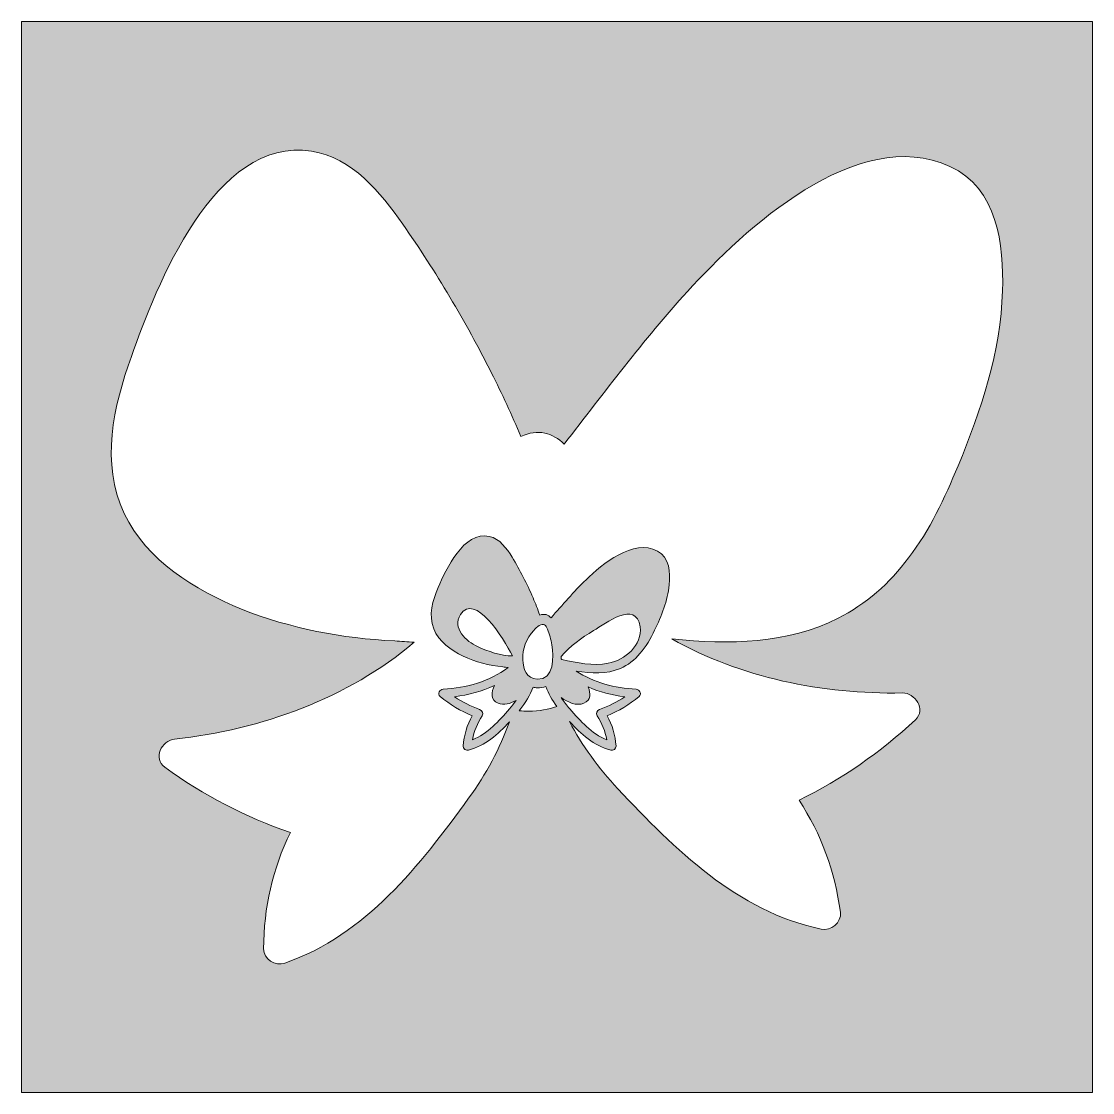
# Model space of a CAD drawing. Header units: inches. Extents: x 843 to 4582, y -2318 to 1360.
# Drawn here: x 2402 to 3382, y -1090 to -110 of the extents above; entities that cross this region are included whole.
import ezdxf

# ---------------------------------------------------------------- set-up
doc = ezdxf.new("R2010")
doc.units = ezdxf.units.IN
doc.header["$MEASUREMENT"] = 0
doc.layers.add('Layer 1', color=7, linetype='Continuous')

msp = doc.modelspace()

# ---------------------------------------------------------------- hatches: boundary and pattern name
at = {"layer": 'Layer 1', "true_color": 0xcffff7}
h = msp.add_hatch(color=7, dxfattribs=at)
h.dxf.hatch_style = 2
h.paths.add_polyline_path([(2402.2, -110.2), (2402.2, -1089.8), (3381.8, -1089.8), (3381.8, -110.2)])
edge = h.paths.add_edge_path()
edge.add_spline(control_points=[(2821.27, -739.53), (2813.09, -736.54), (2805.45, -732.63), (2798.34, -727.79), (2811.08, -726.22), (2823.48, -722.87), (2834.86, -717.51), (2831.95, -723.49), (2830.88, -730.81), (2838.11, -733.75), (2843.51, -735.94), (2849.31, -734.17), (2854.51, -731.26), (2852.69, -733.83), (2850.71, -736.35), (2848.56, -738.84), (2838.86, -750.1), (2828.56, -761.49), (2814.73, -767.18), (2816.11, -759.31), (2819.07, -752.06), (2823.6, -745.25), (2825.09, -743), (2823.49, -740.34), (2821.27, -739.53)], knot_values=[0, 0, 0, 0, 1, 1, 1, 2, 2, 2, 3, 3, 3, 4, 4, 4, 5, 5, 5, 6, 6, 6, 7, 7, 7, 8, 8, 8, 8], degree=3, periodic=1)
edge = h.paths.add_edge_path()
edge.add_spline(control_points=[(2870.16, -719.05), (2871.33, -719.3), (2872.55, -719.5), (2873.86, -719.59), (2876.9, -719.75), (2879.55, -719.34), (2881.87, -718.48), (2884.15, -724.83), (2887.51, -730.89), (2891.8, -736.61), (2884.27, -739.35), (2875.75, -740.93), (2866.1, -741.02), (2863.06, -741), (2860.15, -740.82), (2857.32, -740.54), (2857.56, -740.25), (2857.79, -739.97), (2858.03, -739.68), (2863.36, -733.24), (2867.46, -726.34), (2870.16, -719.05)], knot_values=[0, 0, 0, 0, 1, 1, 1, 2, 2, 2, 3, 3, 3, 4, 4, 4, 5, 5, 5, 6, 6, 6, 7, 7, 7, 7], degree=3, periodic=1)
edge = h.paths.add_edge_path()
edge.add_spline(control_points=[(2870.82, -667.21), (2872.09, -665.82), (2873.97, -663.42), (2875.61, -662.6), (2879.93, -660.45), (2881.99, -662.31), (2883.41, -665.97), (2885.19, -670.57), (2886.45, -675.48), (2887.23, -680.34), (2888.94, -690.99), (2889.81, -712.67), (2873.86, -711.81), (2863.84, -711.12), (2861.17, -702.78), (2860.66, -693.98), (2860.07, -683.82), (2864.03, -674.65), (2870.82, -667.21)], knot_values=[0, 0, 0, 0, 1, 1, 1, 2, 2, 2, 3, 3, 3, 4, 4, 4, 5, 5, 5, 6, 6, 6, 6], degree=3, periodic=1)
edge = h.paths.add_edge_path()
edge.add_spline(control_points=[(2920.5, -718.88), (2931.02, -723.44), (2942.31, -726.37), (2953.9, -727.79), (2946.78, -732.63), (2939.15, -736.54), (2930.96, -739.53), (2928.75, -740.34), (2927.14, -743), (2928.64, -745.25), (2933.17, -752.07), (2936.13, -759.32), (2937.5, -767.18), (2923.68, -761.49), (2913.38, -750.1), (2903.67, -738.84), (2900.8, -735.5), (2898.2, -732.1), (2895.91, -728.61), (2902.11, -732.94), (2909.73, -736.56), (2916.62, -733.75), (2923.26, -731.04), (2922.88, -724.55), (2920.5, -718.88)], knot_values=[0, 0, 0, 0, 1, 1, 1, 2, 2, 2, 3, 3, 3, 4, 4, 4, 5, 5, 5, 6, 6, 6, 7, 7, 7, 8, 8, 8, 8], degree=3, periodic=1)
edge = h.paths.add_edge_path()
edge.add_spline(control_points=[(2895.72, -693.26), (2895.76, -692.52), (2895.8, -691.78), (2895.81, -691.04), (2904.03, -681.3), (2914.37, -674.08), (2925.42, -667.37), (2936.59, -660.58), (2964.16, -639.03), (2968.02, -663.73), (2970.66, -680.6), (2953.81, -694.4), (2938.76, -697.21), (2924.86, -699.81), (2910.22, -696.84), (2896.32, -693.85), (2896.12, -693.65), (2895.92, -693.46), (2895.72, -693.26)], knot_values=[0, 0, 0, 0, 1, 1, 1, 2, 2, 2, 3, 3, 3, 4, 4, 4, 5, 5, 5, 6, 6, 6, 6], degree=3, periodic=1)
edge = h.paths.add_edge_path()
edge.add_spline(control_points=[(3299.46, -356.67), (3297.62, -412.41), (3280.16, -465.72), (3258.76, -516.75), (3246.56, -545.84), (3233.14, -575.91), (3213.43, -600.68), (3196.78, -623.98), (3173.81, -643.41), (3149.15, -655.97), (3103.04, -679.48), (3049.54, -680.28), (2996.96, -674.97), (3060.12, -710.42), (3134.44, -725.64), (3207.84, -724.36), (3219.49, -724.15), (3229.76, -739.46), (3219.81, -748.77), (3187.64, -778.87), (3152.49, -803.22), (3113.33, -822.42), (3133.73, -853.46), (3146.05, -887.46), (3151.17, -924.93), (3152.48, -934.52), (3142.29, -942.11), (3133.48, -940.26), (3056.63, -924.17), (2999.7, -867.27), (2947.72, -812), (2929.71, -792.86), (2914.85, -772.31), (2903.49, -750.51), (2913.94, -762.06), (2925.77, -772.41), (2941.09, -776.64), (2943.38, -777.27), (2946.2, -775.44), (2946.01, -772.89), (2945.29, -762.92), (2942.61, -753.74), (2937.74, -745.2), (2948.4, -740.79), (2958.08, -734.95), (2967.07, -727.55), (2969.85, -725.26), (2967.4, -721.05), (2964.32, -720.91), (2944.93, -720.02), (2925.57, -714.76), (2909.5, -704.34), (2923.28, -706.63), (2937.41, -707.31), (2949.98, -701.88), (2956.69, -698.97), (2963.08, -694.23), (2967.87, -688.36), (2973.48, -682.15), (2977.53, -674.44), (2981.23, -666.97), (2987.73, -653.86), (2993.23, -640.08), (2994.65, -625.41), (2995.72, -614.29), (2994.96, -600.45), (2983.87, -594.54), (2961.99, -582.9), (2933.1, -606.7), (2918.59, -620.73), (2907.26, -631.69), (2896.97, -643.85), (2886.53, -655.65), (2883.87, -652.79), (2880.49, -651.51), (2876.18, -653.14), (2874.32, -647.83), (2872.29, -642.58), (2870.08, -637.41), (2864.59, -624.57), (2858.18, -612.05), (2850.92, -600.12), (2846.06, -592.13), (2839.74, -583.27), (2830.02, -581.12), (2806.77, -575.96), (2790.45, -611.49), (2783.4, -627.88), (2778.31, -639.7), (2774.29, -653.1), (2779.27, -665.65), (2783.99, -677.54), (2795.14, -685.11), (2806.14, -690.61), (2817.77, -696), (2829.88, -699.17), (2842.61, -700.58), (2844.14, -700.75), (2845.7, -700.96), (2847.29, -701.19), (2830.4, -713.71), (2809.17, -719.93), (2787.92, -720.91), (2784.86, -721.05), (2782.39, -725.26), (2785.16, -727.55), (2794.16, -734.95), (2803.84, -740.79), (2814.5, -745.2), (2809.63, -753.74), (2806.95, -762.92), (2806.22, -772.89), (2806.04, -775.44), (2808.86, -777.27), (2811.15, -776.64), (2826.3, -772.45), (2838.05, -762.27), (2848.42, -750.87), (2839.86, -775.07), (2827.32, -798.41), (2811.16, -820.65), (2766.58, -882.03), (2717.27, -945.69), (2643.08, -971.35), (2634.57, -974.29), (2623.5, -968.05), (2623.59, -958.37), (2623.94, -920.58), (2631.87, -885.27), (2648.19, -851.9), (2606.91, -837.8), (2568.98, -818.08), (2533.26, -792.28), (2522.23, -784.32), (2530.54, -767.82), (2542.05, -766.56), (2622.05, -757.8), (2700.66, -729.23), (2761.41, -677.95), (2755.38, -677.47), (2749.44, -677.04), (2743.63, -676.76), (2695.24, -674.47), (2648.78, -665.41), (2603.59, -647.85), (2560.75, -629.72), (2516.88, -603.81), (2496.23, -560.1), (2474.4, -513.9), (2486.36, -462.37), (2502.75, -416.53), (2525.44, -353.01), (2578.55, -214.99), (2667.52, -228.9), (2704.72, -234.71), (2730.7, -266.65), (2750.95, -295.63), (2781.2, -338.92), (2808.4, -384.61), (2832.16, -431.76), (2841.75, -450.77), (2850.67, -470.1), (2858.95, -489.7), (2874.83, -482.52), (2887.92, -486.5), (2898.61, -496.68), (2935.2, -449.63), (2971.13, -401.3), (3011.28, -357.22), (3062.68, -300.8), (3166.03, -204.05), (3251.38, -242.77), (3294.65, -262.4), (3300.86, -314.48), (3299.46, -356.67)], knot_values=[0, 0, 0, 0, 1, 1, 1, 2, 2, 2, 3, 3, 3, 4, 4, 4, 5, 5, 5, 6, 6, 6, 7, 7, 7, 8, 8, 8, 9, 9, 9, 10, 10, 10, 11, 11, 11, 12, 12, 12, 13, 13, 13, 14, 14, 14, 15, 15, 15, 16, 16, 16, 17, 17, 17, 18, 18, 18, 19, 19, 19, 20, 20, 20, 21, 21, 21, 22, 22, 22, 23, 23, 23, 24, 24, 24, 25, 25, 25, 26, 26, 26, 27, 27, 27, 28, 28, 28, 29, 29, 29, 30, 30, 30, 31, 31, 31, 32, 32, 32, 33, 33, 33, 34, 34, 34, 35, 35, 35, 36, 36, 36, 37, 37, 37, 38, 38, 38, 39, 39, 39, 40, 40, 40, 41, 41, 41, 42, 42, 42, 43, 43, 43, 44, 44, 44, 45, 45, 45, 46, 46, 46, 47, 47, 47, 48, 48, 48, 49, 49, 49, 50, 50, 50, 51, 51, 51, 52, 52, 52, 53, 53, 53, 54, 54, 54, 55, 55, 55, 56, 56, 56, 57, 57, 57, 58, 58, 58, 58], degree=3, periodic=1)
edge = h.paths.add_edge_path()
edge.add_spline(control_points=[(2851.39, -690.48), (2840.77, -690.68), (2828.6, -686.2), (2819.39, -681.97), (2809.07, -677.22), (2795.77, -665.05), (2803.65, -652.72), (2816.8, -632.13), (2843.01, -673.8), (2851.39, -690.48)], knot_values=[0, 0, 0, 0, 1, 1, 1, 2, 2, 2, 3, 3, 3, 3], degree=3, periodic=1)

# ---------------------------------------------------------------- linework, layer by layer
at = {"layer": 'Layer 1', "lineweight": 0}
msp.add_lwpolyline([(2402.2, -110.2), (2402.2, -1089.8), (3381.8, -1089.8), (3381.8, -110.2), (2402.2, -110.2)], dxfattribs=at)
for points, knots in [([(3299.46, -356.67), (3297.62, -412.41), (3280.16, -465.72), (3258.76, -516.75), (3246.56, -545.84), (3233.14, -575.91), (3213.43, -600.68), (3196.78, -623.98), (3173.81, -643.41), (3149.15, -655.97), (3103.04, -679.48), (3049.54, -680.28), (2996.96, -674.97), (3060.12, -710.42), (3134.44, -725.64), (3207.84, -724.36), (3219.49, -724.15), (3229.76, -739.46), (3219.81, -748.77), (3187.64, -778.87), (3152.49, -803.22), (3113.33, -822.42), (3133.73, -853.46), (3146.05, -887.46), (3151.17, -924.93), (3152.48, -934.52), (3142.29, -942.11), (3133.48, -940.26), (3056.63, -924.17), (2999.7, -867.27), (2947.72, -812), (2929.71, -792.86), (2914.85, -772.31), (2903.49, -750.51), (2913.94, -762.06), (2925.77, -772.41), (2941.09, -776.64), (2943.38, -777.27), (2946.2, -775.44), (2946.01, -772.89), (2945.29, -762.92), (2942.61, -753.74), (2937.74, -745.2), (2948.4, -740.79), (2958.08, -734.95), (2967.07, -727.55), (2969.85, -725.26), (2967.4, -721.05), (2964.32, -720.91), (2944.93, -720.02), (2925.57, -714.76), (2909.5, -704.34), (2923.28, -706.63), (2937.41, -707.31), (2949.98, -701.88), (2956.69, -698.97), (2963.08, -694.23), (2967.87, -688.36), (2973.48, -682.15), (2977.53, -674.44), (2981.23, -666.97), (2987.73, -653.86), (2993.23, -640.08), (2994.65, -625.41), (2995.72, -614.29), (2994.96, -600.45), (2983.87, -594.54), (2961.99, -582.9), (2933.1, -606.7), (2918.59, -620.73), (2907.26, -631.69), (2896.97, -643.85), (2886.53, -655.65), (2883.87, -652.79), (2880.49, -651.51), (2876.18, -653.14), (2874.32, -647.83), (2872.29, -642.58), (2870.08, -637.41), (2864.59, -624.57), (2858.18, -612.05), (2850.92, -600.12), (2846.06, -592.13), (2839.74, -583.27), (2830.02, -581.12), (2806.77, -575.96), (2790.45, -611.49), (2783.4, -627.88), (2778.31, -639.7), (2774.29, -653.1), (2779.27, -665.65), (2783.99, -677.54), (2795.14, -685.11), (2806.14, -690.61), (2817.77, -696), (2829.88, -699.17), (2842.61, -700.58), (2844.14, -700.75), (2845.7, -700.96), (2847.29, -701.19), (2830.4, -713.71), (2809.17, -719.93), (2787.92, -720.91), (2784.86, -721.05), (2782.39, -725.26), (2785.16, -727.55), (2794.16, -734.95), (2803.84, -740.79), (2814.5, -745.2), (2809.63, -753.74), (2806.95, -762.92), (2806.22, -772.89), (2806.04, -775.44), (2808.86, -777.27), (2811.15, -776.64), (2826.3, -772.45), (2838.05, -762.27), (2848.42, -750.87), (2839.86, -775.07), (2827.32, -798.41), (2811.16, -820.65), (2766.58, -882.03), (2717.27, -945.69), (2643.08, -971.35), (2634.57, -974.29), (2623.5, -968.05), (2623.59, -958.37), (2623.94, -920.58), (2631.87, -885.27), (2648.19, -851.9), (2606.91, -837.8), (2568.98, -818.08), (2533.26, -792.28), (2522.23, -784.32), (2530.54, -767.82), (2542.05, -766.56), (2622.05, -757.8), (2700.66, -729.23), (2761.41, -677.95), (2755.38, -677.47), (2749.44, -677.04), (2743.63, -676.76), (2695.24, -674.47), (2648.78, -665.41), (2603.59, -647.85), (2560.75, -629.72), (2516.88, -603.81), (2496.23, -560.1), (2474.4, -513.9), (2486.36, -462.37), (2502.75, -416.53), (2525.44, -353.01), (2578.55, -214.99), (2667.52, -228.9), (2704.72, -234.71), (2730.7, -266.65), (2750.95, -295.63), (2781.2, -338.92), (2808.4, -384.61), (2832.16, -431.76), (2841.75, -450.77), (2850.67, -470.1), (2858.95, -489.7), (2874.83, -482.52), (2887.92, -486.5), (2898.61, -496.68), (2935.2, -449.63), (2971.13, -401.3), (3011.28, -357.22), (3062.68, -300.8), (3166.03, -204.05), (3251.38, -242.77), (3294.65, -262.4), (3300.86, -314.48), (3299.46, -356.67)], [0, 0, 0, 0, 1, 1, 1, 2, 2, 2, 3, 3, 3, 4, 4, 4, 5, 5, 5, 6, 6, 6, 7, 7, 7, 8, 8, 8, 9, 9, 9, 10, 10, 10, 11, 11, 11, 12, 12, 12, 13, 13, 13, 14, 14, 14, 15, 15, 15, 16, 16, 16, 17, 17, 17, 18, 18, 18, 19, 19, 19, 20, 20, 20, 21, 21, 21, 22, 22, 22, 23, 23, 23, 24, 24, 24, 25, 25, 25, 26, 26, 26, 27, 27, 27, 28, 28, 28, 29, 29, 29, 30, 30, 30, 31, 31, 31, 32, 32, 32, 33, 33, 33, 34, 34, 34, 35, 35, 35, 36, 36, 36, 37, 37, 37, 38, 38, 38, 39, 39, 39, 40, 40, 40, 41, 41, 41, 42, 42, 42, 43, 43, 43, 44, 44, 44, 45, 45, 45, 46, 46, 46, 47, 47, 47, 48, 48, 48, 49, 49, 49, 50, 50, 50, 51, 51, 51, 52, 52, 52, 53, 53, 53, 54, 54, 54, 55, 55, 55, 56, 56, 56, 57, 57, 57, 58, 58, 58, 58]), ([(2851.39, -690.48), (2840.77, -690.68), (2828.6, -686.2), (2819.39, -681.97), (2809.07, -677.22), (2795.77, -665.05), (2803.65, -652.72), (2816.8, -632.13), (2843.01, -673.8), (2851.39, -690.48)], [0, 0, 0, 0, 1, 1, 1, 2, 2, 2, 3, 3, 3, 3]), ([(2895.72, -693.26), (2895.76, -692.52), (2895.8, -691.78), (2895.81, -691.04), (2904.03, -681.3), (2914.37, -674.08), (2925.42, -667.37), (2936.59, -660.58), (2964.16, -639.03), (2968.02, -663.73), (2970.66, -680.6), (2953.81, -694.4), (2938.76, -697.21), (2924.86, -699.81), (2910.22, -696.84), (2896.32, -693.85), (2896.12, -693.65), (2895.92, -693.46), (2895.72, -693.26)], [0, 0, 0, 0, 1, 1, 1, 2, 2, 2, 3, 3, 3, 4, 4, 4, 5, 5, 5, 6, 6, 6, 6]), ([(2870.82, -667.21), (2872.09, -665.82), (2873.97, -663.42), (2875.61, -662.6), (2879.93, -660.45), (2881.99, -662.31), (2883.41, -665.97), (2885.19, -670.57), (2886.45, -675.48), (2887.23, -680.34), (2888.94, -690.99), (2889.81, -712.67), (2873.86, -711.81), (2863.84, -711.12), (2861.17, -702.78), (2860.66, -693.98), (2860.07, -683.82), (2864.03, -674.65), (2870.82, -667.21)], [0, 0, 0, 0, 1, 1, 1, 2, 2, 2, 3, 3, 3, 4, 4, 4, 5, 5, 5, 6, 6, 6, 6]), ([(2821.27, -739.53), (2813.09, -736.54), (2805.45, -732.63), (2798.34, -727.79), (2811.08, -726.22), (2823.48, -722.87), (2834.86, -717.51), (2831.95, -723.49), (2830.88, -730.81), (2838.11, -733.75), (2843.51, -735.94), (2849.31, -734.17), (2854.51, -731.26), (2852.69, -733.83), (2850.71, -736.35), (2848.56, -738.84), (2838.86, -750.1), (2828.56, -761.49), (2814.73, -767.18), (2816.11, -759.31), (2819.07, -752.06), (2823.6, -745.25), (2825.09, -743), (2823.49, -740.34), (2821.27, -739.53)], [0, 0, 0, 0, 1, 1, 1, 2, 2, 2, 3, 3, 3, 4, 4, 4, 5, 5, 5, 6, 6, 6, 7, 7, 7, 8, 8, 8, 8]), ([(2870.16, -719.05), (2871.33, -719.3), (2872.55, -719.5), (2873.86, -719.59), (2876.9, -719.75), (2879.55, -719.34), (2881.87, -718.48), (2884.15, -724.83), (2887.51, -730.89), (2891.8, -736.61), (2884.27, -739.35), (2875.75, -740.93), (2866.1, -741.02), (2863.06, -741), (2860.15, -740.82), (2857.32, -740.54), (2857.56, -740.25), (2857.79, -739.97), (2858.03, -739.68), (2863.36, -733.24), (2867.46, -726.34), (2870.16, -719.05)], [0, 0, 0, 0, 1, 1, 1, 2, 2, 2, 3, 3, 3, 4, 4, 4, 5, 5, 5, 6, 6, 6, 7, 7, 7, 7]), ([(2920.5, -718.88), (2931.02, -723.44), (2942.31, -726.37), (2953.9, -727.79), (2946.78, -732.63), (2939.15, -736.54), (2930.96, -739.53), (2928.75, -740.34), (2927.14, -743), (2928.64, -745.25), (2933.17, -752.07), (2936.13, -759.32), (2937.5, -767.18), (2923.68, -761.49), (2913.38, -750.1), (2903.67, -738.84), (2900.8, -735.5), (2898.2, -732.1), (2895.91, -728.61), (2902.11, -732.94), (2909.73, -736.56), (2916.62, -733.75), (2923.26, -731.04), (2922.88, -724.55), (2920.5, -718.88)], [0, 0, 0, 0, 1, 1, 1, 2, 2, 2, 3, 3, 3, 4, 4, 4, 5, 5, 5, 6, 6, 6, 7, 7, 7, 8, 8, 8, 8])]:
    msp.add_open_spline(points, degree=3, knots=knots, dxfattribs=at)

doc.saveas('drawing.dxf')
